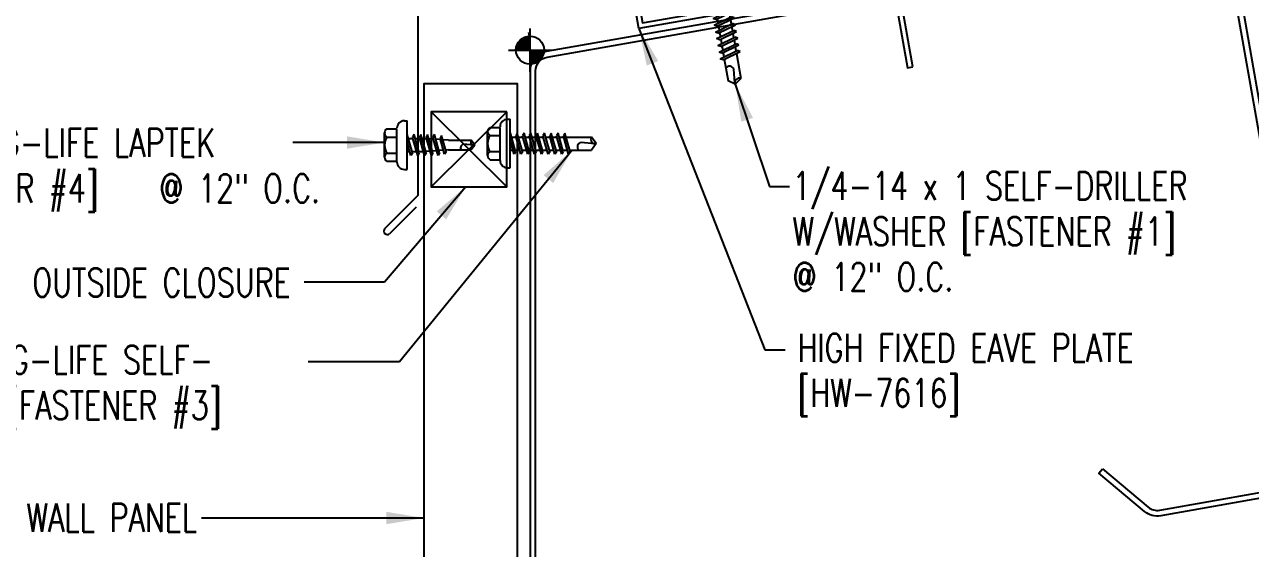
# Model space of a CAD drawing. Header units: inches. Extents: x -1 to 44.1, y 6.6 to 42.1.
# Drawn here: x 17.51 to 33.86, y 16.99 to 23.98 of the extents above; entities that cross this region are included whole.
import ezdxf
from ezdxf.enums import TextEntityAlignment as Align

# ---------------------------------------------------------------- set-up
doc = ezdxf.new("R2010")
doc.units = ezdxf.units.IN
doc.header["$MEASUREMENT"] = 0
doc.linetypes.add('DOT', pattern=[0.25, 0, -0.25])
for name, color, linetype in [('CLOSURE', 3, 'Continuous'), ('DIM', 2, 'Continuous'), ('FASTENER', 9, 'Continuous'), ('PANEL', 11, 'Continuous'), ('SECTION', 11, 'Continuous'), ('STLA', 10, 'Continuous'), ('TEXT', 2, 'Continuous'), ('TRIM', 6, 'Continuous')]:
    doc.layers.add(name, color=color, linetype=linetype)
doc.styles.add('TEXT', font='SIMPLEX', dxfattribs={"width": 0.75, "height": 6})
doc.styles.add('TEXT1', font='ROMANS.shx', dxfattribs={"width": 0.75, "height": 0.375})
doc.dimstyles.new('DETAIL$7', dxfattribs={"dimscale": 4, "dimtxt": 6, "dimasz": 0.125, "dimexe": 0.0625, "dimexo": 0.125, "dimgap": 0.0625, "dimtad": 1, "dimdec": 5, "dimzin": 3, "dimdsep": 46, "dimlunit": 4, "dimtxsty": 'TEXT', "dimblk": 'ARCHTICK', "dimcen": 0.0625, "dimclrd": 7, "dimclre": 7, "dimclrt": 2, "dimadec": 0, "dimazin": 0, "dimtfac": 0.666667, "dimtdec": 5, "dimtmove": 0, "dimatfit": 3, "dimfxl": 0, "dimfrac": 2, "dimtolj": 1, "dimtzin": 3, "dimarcsym": 0})

# ---------------------------------------------------------------- blocks, each defined once
blk = doc.blocks.new('wp')
at = {"layer": 'SECTION'}
for p, q in [((0, -0.0958), (0, 0.0958)), ((-0.0958, 0), (0.0958, 0))]:
    blk.add_line(p, q, dxfattribs=at)
at = {"layer": 'SECTION', "const_width": 0.0625}
for points in [[(0, 0.0312, 0.414214), (-0.0312, 0, 1)], [(0, -0.0312, 0.414214), (0.0312, 0, 1)]]:
    blk.add_lwpolyline(points, format="xyb", dxfattribs=at)
at = {"layer": 'SECTION'}
blk.add_circle((0, 0), 0.0625, dxfattribs=at)
blk = doc.blocks.new('sd19')
at = {"layer": 'FASTENER'}
for p, q in [((-0.181, 0.276), (-0.181, 0.137)), ((-0.135, 0.302), (0.135, 0.302)), ((-0.089, 0.276), (-0.089, 0.137)), ((0.089, 0.276), (0.089, 0.137)), ((0.181, 0.276), (0.181, 0.137)), ((-0.217, 0.114), (-0.326, 0.059)), ((-0.326, 0.059), (-0.326, 0.049)), ((-0.326, 0.049), (0.326, 0.049)), ((-0.217, 0.114), (0.217, 0.114)), ((-0.193, 0.137), (0.193, 0.137)), ((-0.193, 0.119), (0.193, 0.119)), ((-0.181, 0.137), (0.181, 0.137)), ((-0.139, -0.016), (0.046, 0.037)), ((-0.104, -0.036), (0.139, 0.033)), ((-0.086, 0.037), (0.086, 0.037)), ((-0.086, 0.037), (-0.086, -0.001)), ((0.086, 0.037), (0.133, 0.037)), ((0.086, 0.018), (0.086, -0.042)), ((0.139, 0.033), (0.133, 0.037)), ((0.217, 0.114), (0.326, 0.059)), ((0.326, 0.059), (0.326, 0.049)), ((-0.104, -0.036), (-0.139, -0.016)), ((-0.139, -0.107), (0.104, -0.038)), ((-0.104, -0.127), (-0.139, -0.107)), ((-0.139, -0.198), (0.104, -0.128)), ((-0.104, -0.127), (0.139, -0.058)), ((-0.104, -0.218), (0.139, -0.149)), ((-0.086, -0.031), (-0.086, -0.092)), ((-0.086, -0.122), (-0.086, -0.183)), ((0.086, -0.073), (0.086, -0.133)), ((0.139, -0.058), (0.104, -0.038)), ((0.139, -0.149), (0.104, -0.128)), ((-0.104, -0.218), (-0.139, -0.198)), ((-0.139, -0.289), (0.104, -0.219)), ((-0.104, -0.309), (-0.139, -0.289)), ((-0.139, -0.38), (0.104, -0.31)), ((-0.104, -0.309), (0.139, -0.239)), ((-0.086, -0.213), (-0.086, -0.274)), ((-0.086, -0.304), (-0.086, -0.364)), ((0.086, -0.164), (0.086, -0.224)), ((0.086, -0.255), (0.086, -0.315)), ((0.139, -0.239), (0.104, -0.219)), ((0.139, -0.33), (0.104, -0.31)), ((-0.104, -0.4), (-0.139, -0.38)), ((-0.139, -0.47), (0.104, -0.401)), ((-0.104, -0.491), (-0.139, -0.47)), ((-0.104, -0.4), (0.139, -0.33)), ((-0.104, -0.491), (0.139, -0.421)), ((-0.086, -0.395), (-0.086, -0.455)), ((-0.086, -0.486), (-0.086, -0.546)), ((0.086, -0.345), (0.086, -0.406)), ((0.086, -0.436), (0.086, -0.497)), ((0.139, -0.421), (0.104, -0.401)), ((-0.139, -0.561), (0.104, -0.492)), ((-0.104, -0.581), (-0.139, -0.561)), ((-0.139, -0.652), (0.104, -0.583)), ((-0.104, -0.672), (-0.139, -0.652)), ((-0.104, -0.581), (0.139, -0.512)), ((-0.104, -0.672), (0.139, -0.603)), ((-0.086, -0.577), (-0.086, -0.637)), ((0.086, -0.527), (0.086, -0.588)), ((0.086, -0.618), (0.086, -0.679)), ((0.139, -0.512), (0.104, -0.492)), ((0.139, -0.603), (0.104, -0.583)), ((-0.139, -0.743), (0.104, -0.674)), ((-0.104, -0.763), (-0.139, -0.743)), ((-0.104, -0.763), (0.139, -0.694)), ((-0.086, -0.667), (-0.086, -0.728)), ((-0.086, -0.758), (-0.086, -1.05)), ((0.086, -0.709), (0.086, -1.05)), ((0.139, -0.694), (0.104, -0.674)), ((-0.002, -1.095), (0.014, -0.909)), ((0, -1.111), (-0.086, -1.05)), ((0, -1.111), (0.086, -1.05))]:
    blk.add_line(p, q, dxfattribs=at)
blk.add_lwpolyline([(-0.331, 0.037), (-0.331, 0.049), (0.331, 0.049), (0.331, 0.037)], close=True, dxfattribs=at)
for centre, radius, start, end in [((-0.135, 0.25), 0.0527, 29.8754, 150.1246), ((0, 0.138), 0.164, 56.9974, 123.0026), ((0.135, 0.25), 0.0527, 29.8754, 150.1246), ((-0.193, 0.128), 0.00894, 90, 270), ((0.193, 0.128), 0.00894, 270, 90), ((-0.046, -0.921), 0.0615, 11.1445, 130.906), ((0.054, -1.097), 0.0563, 55.4585, 194.8454)]:
    blk.add_arc(centre, radius, start, end, dxfattribs=at)
blk = doc.blocks.new('fz2')
at = {"layer": 'FASTENER'}
for p, q in [((-0.161, 0.337), (0.161, 0.337)), ((-0.224, 0.171), (0.215, 0.171)), ((-0.215, 0.305), (-0.215, 0.171)), ((-0.107, 0.305), (-0.107, 0.171)), ((0.107, 0.305), (0.107, 0.171)), ((0.215, 0.305), (0.215, 0.171)), ((-0.324, 0.071), (-0.324, 0.037)), ((-0.324, 0.037), (0.324, 0.037)), ((-0.139, -0.016), (0.046, 0.037)), ((-0.104, -0.036), (0.139, 0.033)), ((-0.086, 0.037), (0.086, 0.037)), ((-0.086, 0.037), (-0.086, -0.001)), ((0.086, 0.037), (0.133, 0.037)), ((0.086, 0.018), (0.086, -0.042)), ((0.139, 0.033), (0.133, 0.037)), ((0.324, 0.071), (0.324, 0.037)), ((-0.104, -0.036), (-0.139, -0.016)), ((-0.139, -0.107), (0.104, -0.038)), ((-0.104, -0.127), (-0.139, -0.107)), ((-0.139, -0.198), (0.104, -0.128)), ((-0.104, -0.127), (0.139, -0.058)), ((-0.104, -0.218), (0.139, -0.149)), ((-0.086, -0.031), (-0.086, -0.092)), ((-0.086, -0.122), (-0.086, -0.183)), ((0.086, -0.073), (0.086, -0.133)), ((0.139, -0.058), (0.104, -0.038)), ((0.139, -0.149), (0.104, -0.128)), ((-0.104, -0.218), (-0.139, -0.198)), ((-0.139, -0.289), (0.104, -0.219)), ((-0.104, -0.309), (-0.139, -0.289)), ((-0.139, -0.38), (0.104, -0.31)), ((-0.104, -0.309), (0.139, -0.239)), ((-0.086, -0.213), (-0.086, -0.274)), ((-0.086, -0.304), (-0.086, -0.364)), ((0.086, -0.164), (0.086, -0.224)), ((0.086, -0.255), (0.086, -0.315)), ((0.139, -0.239), (0.104, -0.219)), ((0.139, -0.33), (0.104, -0.31)), ((-0.104, -0.4), (-0.139, -0.38)), ((-0.139, -0.47), (0.104, -0.401)), ((-0.104, -0.491), (-0.139, -0.47)), ((-0.104, -0.4), (0.139, -0.33)), ((-0.104, -0.491), (0.139, -0.421)), ((-0.086, -0.395), (-0.086, -0.455)), ((-0.086, -0.486), (-0.086, -0.546)), ((0.086, -0.345), (0.086, -0.406)), ((0.086, -0.436), (0.086, -0.497)), ((0.139, -0.421), (0.104, -0.401)), ((-0.139, -0.561), (0.104, -0.492)), ((-0.104, -0.581), (-0.139, -0.561)), ((-0.139, -0.652), (0.104, -0.583)), ((-0.104, -0.672), (-0.139, -0.652)), ((-0.104, -0.581), (0.139, -0.512)), ((-0.104, -0.672), (0.139, -0.603)), ((-0.086, -0.577), (-0.086, -0.637)), ((0.086, -0.527), (0.086, -0.588)), ((0.086, -0.618), (0.086, -0.679)), ((0.139, -0.512), (0.104, -0.492)), ((0.139, -0.603), (0.104, -0.583)), ((-0.139, -0.743), (0.104, -0.674)), ((-0.104, -0.763), (-0.139, -0.743)), ((-0.104, -0.763), (0.139, -0.694)), ((-0.086, -0.667), (-0.086, -0.728)), ((-0.086, -0.758), (-0.086, -1.05)), ((0.086, -0.709), (0.086, -1.05)), ((0.139, -0.694), (0.104, -0.674)), ((-0.002, -1.095), (0.014, -0.909)), ((0, -1.111), (-0.086, -1.05)), ((0, -1.111), (0.086, -1.05))]:
    blk.add_line(p, q, dxfattribs=at)
for centre, radius, start, end in [((-0.161, 0.274), 0.0628, 29.8754, 150.1246), ((0, 0.141), 0.196, 56.9974, 123.0026), ((0.161, 0.274), 0.0628, 29.8754, 150.1246), ((-0.224, 0.071), 0.1, 90, 180), ((0.224, 0.071), 0.1, 0, 90), ((-0.046, -0.921), 0.0615, 11.1445, 130.906), ((0.054, -1.097), 0.0563, 55.4585, 194.8454)]:
    blk.add_arc(centre, radius, start, end, dxfattribs=at)
blk = doc.blocks.new('FD-F3')
at = {"layer": 'TEXT', "style": 'TEXT1', "width": 0.75}
for s, p in [('12-14 x 1 1/4 LONG-LIFE SELF-', (0.0047, -0.0408)), ('DRILLER W/WASHER [FASTENER #3]', (0.0047, -0.1926))]:
    blk.add_text(s, height=0.09375, dxfattribs=at).set_placement(p)
blk.add_attdef('(QUANTITY)', (0.0047, -0.3444), '', height=0.0938, dxfattribs=at)
blk = doc.blocks.new('fz5')
at = {"layer": 'FASTENER'}
for p, q in [((-0.163, 0.337), (0.159, 0.337)), ((-0.226, 0.171), (0.214, 0.171)), ((-0.217, 0.305), (-0.217, 0.171)), ((-0.108, 0.305), (-0.108, 0.171)), ((0.105, 0.305), (0.105, 0.171)), ((0.214, 0.305), (0.214, 0.171)), ((-0.326, 0.071), (-0.326, 0.037)), ((-0.326, 0.037), (0.322, 0.037)), ((-0.141, -0.014), (0.037, 0.037)), ((-0.105, -0.034), (0.137, 0.035)), ((-0.088, 0.037), (-0.088, 0.001)), ((-0.088, 0.037), (0.085, 0.037)), ((0.085, 0.037), (0.134, 0.037)), ((0.085, 0.02), (0.085, -0.041)), ((0.137, 0.035), (0.134, 0.037)), ((0.322, 0.071), (0.322, 0.037)), ((-0.105, -0.034), (-0.141, -0.014)), ((-0.141, -0.105), (0.102, -0.036)), ((-0.105, -0.125), (-0.141, -0.105)), ((-0.141, -0.196), (0.102, -0.127)), ((-0.105, -0.125), (0.137, -0.056)), ((-0.105, -0.216), (0.137, -0.147)), ((-0.088, -0.029), (-0.088, -0.09)), ((-0.088, -0.12), (-0.088, -0.181)), ((0.085, -0.071), (0.085, -0.131)), ((0.085, -0.162), (0.085, -0.211)), ((0.137, -0.056), (0.102, -0.036)), ((0.137, -0.147), (0.102, -0.127)), ((-0.105, -0.216), (-0.141, -0.196)), ((-0.141, -0.287), (0.102, -0.217)), ((-0.105, -0.307), (-0.141, -0.287)), ((-0.141, -0.378), (0.102, -0.308)), ((-0.105, -0.307), (0.137, -0.238)), ((-0.084, -0.27), (-0.088, -0.211)), ((-0.078, -0.36), (-0.082, -0.3)), ((0.077, -0.315), (0.082, -0.253)), ((0.084, -0.223), (0.085, -0.211)), ((0.137, -0.238), (0.102, -0.217)), ((0.137, -0.328), (0.102, -0.308)), ((-0.105, -0.398), (-0.141, -0.378)), ((-0.122, -0.463), (0.089, -0.403)), ((-0.086, -0.483), (-0.122, -0.463)), ((-0.105, -0.398), (0.137, -0.328)), ((-0.086, -0.483), (0.124, -0.423)), ((-0.071, -0.449), (-0.075, -0.389)), ((-0.066, -0.516), (-0.069, -0.478)), ((0.063, -0.515), (0.068, -0.439)), ((0.071, -0.408), (0.075, -0.346)), ((0.124, -0.423), (0.089, -0.403)), ((-0.066, -0.516), (-0.066, -0.82)), ((0.063, -0.516), (0.063, -0.82)), ((-0.003, -0.854), (0.009, -0.714)), ((-0.002, -0.866), (-0.066, -0.82)), ((-0.002, -0.866), (0.063, -0.82))]:
    blk.add_line(p, q, dxfattribs=at)
for centre, radius, start, end in [((-0.163, 0.274), 0.0628, 29.8754, 150.1246), ((-0.002, 0.141), 0.196, 56.9974, 123.0026), ((0.159, 0.274), 0.0628, 29.8754, 150.1246), ((-0.226, 0.071), 0.1, 90, 180), ((0.222, 0.071), 0.1, 0, 90), ((0.073, -0.516), 0.01, 175.9484, 180), ((-0.036, -0.723), 0.0461, 11.1445, 130.906), ((0.039, -0.855), 0.0422, 55.4585, 194.8454)]:
    blk.add_arc(centre, radius, start, end, dxfattribs=at)
blk = doc.blocks.new('FD-F4')
at = {"layer": 'TEXT', "style": 'TEXT1', "width": 0.75}
for s, p in [('1/4-14 x 7/8 LONG-LIFE LAPTEK', (0.0047, -0.0408)), ('W/WASHER [FASTENER #4]', (0.0047, -0.1926))]:
    blk.add_text(s, height=0.09375, dxfattribs=at).set_placement(p)
blk.add_attdef('(QUANTITY)', (1.4847, -0.1926), '', height=0.0938, dxfattribs=at)
blk = doc.blocks.new('A$C5BA1300C')
at = {"layer": 'TRIM'}
for p, q in [((-2.13, 0.183), (2.301, 0.964)), ((-2.114, 0.09), (-0.637, 0.351)), ((-0.637, 0.351), (-0.637, -2.649)), ((-0.637, -2.649), (-1.079, -3.091)), ((-0.659, -2.804), (-1.012, -3.158))]:
    blk.add_line(p, q, dxfattribs=at)
for centre, radius, start, end in [((-2.12, 0.137), 0.0469, 103.0478, 276.9522), ((-1.041, -3.12), 0.0474, 143.1229, 306.8771)]:
    blk.add_arc(centre, radius, start, end, dxfattribs=at)
blk = doc.blocks.new('_ArchTick')
at = {"color": 0, "linetype": 'ByBlock', "const_width": 0.15}
blk.add_lwpolyline([(-0.5, -0.5), (0.5, 0.5)], dxfattribs=at)
blk = doc.blocks.new('FD-F1')
at = {"style": 'TEXT1', "width": 0.75}
blk.add_attdef('COLOR', (0.0047, -0.4962), '', height=0.0938, dxfattribs=at)
at = {"layer": 'TEXT', "style": 'TEXT1', "width": 0.75}
for s, p in [('1/4-14 x 1 SELF-DRILLER', (0.0047, -0.0408)), ('W/WASHER [FASTENER #1]', (0.0047, -0.1926))]:
    blk.add_text(s, height=0.09375, dxfattribs=at).set_placement(p)
blk.add_attdef('(QUANTITY)', (0.0047, -0.3444), '', height=0.0938, dxfattribs=at)

msp = doc.modelspace()

# ---------------------------------------------------------------- linework, layer by layer
at = {"layer": 'CLOSURE'}
for p, q in [((22.93187, 21.81358), (23.94067, 22.81358)), ((22.93187, 22.81358), (23.94067, 21.81358))]:
    msp.add_line(p, q, dxfattribs=at)
msp.add_lwpolyline([(23.94067, 22.81358), (22.93187, 22.81358), (22.93187, 21.81358), (23.94067, 21.81358)], close=True, dxfattribs=at)
at = {"layer": 'DIM', "linetype": 'DOT'}
msp.add_line((24.24967, 23.77008), (23.7375, 26.67474), dxfattribs=at)
at = {"layer": 'PANEL'}
msp.add_lwpolyline([(24.08488, 10.20593), (24.08488, 23.18678), (22.83488, 23.18678), (22.83488, 10.20593)], dxfattribs=at)
at = {"layer": 'STLA'}
for points in [[(31.88403, 18.05723), (32.49513, 17.54446, 0.22169466), (32.64821, 17.50344), (34.6085, 17.84909, 0.41421356), (34.76059, 18.0663), (34.11153, 21.74732), (33.53145, 25.0371, -0.41421356), (33.74414, 25.34084), (35.45823, 25.64309, -0.22169466), (35.6723, 25.58573), (36.2834, 25.07295), (36.23538, 25.01573), (35.62429, 25.5285, 0.22169466), (35.4712, 25.56952), (33.75711, 25.26728, 0.41421356), (33.60502, 25.05007), (34.1851, 21.76029), (34.83416, 18.07927, -0.41421356), (34.62147, 17.77553), (32.66118, 17.42987, -0.22169466), (32.44711, 17.48723), (31.83601, 18.00001)], [(29.35604, 23.41278), (29.21924, 24.18861, 0.41421356), (28.91549, 24.4013), (24.46634, 23.61679, 0.36397023), (24.24967, 23.35858), (24.24967, 15.84079, 0.41421356), (24.51187, 15.57859), (28.98747, 15.57859, 0.41421356), (29.24967, 15.84079), (29.24967, 16.62859), (29.17497, 16.62859), (29.17497, 15.84079, -0.41421356), (28.98747, 15.65329), (24.51187, 15.65329, -0.41421356), (24.32437, 15.84079), (24.32437, 23.35858, -0.36397023), (24.47931, 23.54323), (28.92847, 24.32773, -0.41421356), (29.14568, 24.17564), (29.28248, 23.39981)]]:
    msp.add_lwpolyline(points, format="xyb", close=True, dxfattribs=at)
msp.add_lwpolyline([(27.92827, 24.3817), (27.93912, 24.32015), (25.7009, 23.92549), (25.52725, 24.9103), (23.33384, 24.52354), (23.32299, 24.58509), (25.57795, 24.9827), (25.7516, 23.9979)], close=True, dxfattribs=at)

# ---------------------------------------------------------------- block references
msp.add_blockref('A$C5BA1300C', (23.38978, 24.34552))
at = {"layer": 'FASTENER'}
for name, p, rotation in [('sd19', (26.79436, 24.2756), 9.999999999999952), ('fz5', (22.6467, 22.37243), 90), ('fz2', (24.02149, 22.3903), 90)]:
    msp.add_blockref(name, p, dxfattribs=dict(at, rotation=rotation))
at = {"layer": 'TEXT'}
for name, p, xscale, yscale, zscale in [('wp', (24.24967, 23.6356), 3, 3, 3), ('FD-F3', (13.31659, 19.48469), 4, 4, 4)]:
    msp.add_blockref(name, p, dxfattribs=dict(at, xscale=xscale, yscale=yscale, zscale=zscale))
at = {"layer": 'TEXT', "xscale": 4, "yscale": 4, "zscale": 4}
for name, p in [('FD-F4', (13.36464, 22.37729)), ('FD-F1', (27.73093, 21.80351))]:
    msp.add_blockref(name, p, dxfattribs=at).add_auto_attribs({'(QUANTITY)': '@ 12" O.C.'})

# ---------------------------------------------------------------- texts
at = {"layer": 'TEXT', "style": 'TEXT1', "width": 0.75}
for s, p in [('OUTSIDE CLOSURE', (21.05929, 20.34996)), ('WALL PANEL', (19.811, 17.21797))]:
    msp.add_text(s, height=0.375, dxfattribs=at).set_placement(p, align=Align.RIGHT)
for s, p in [('HIGH FIXED EAVE PLATE', (27.81718, 19.48136)), ('[HW-7616]', (27.81718, 18.88136))]:
    msp.add_text(s, height=0.375, dxfattribs=at).set_placement(p)

# ---------------------------------------------------------------- leaders
for points in [[(25.7009, 23.92549), (27.38178, 19.63968), (27.65082, 19.63968)], [(26.9873, 23.18138), (27.44349, 21.81987), (27.71254, 21.81987)], [(22.31012, 22.40423), (21.2972, 22.40423), (21.08727, 22.40423)], [(24.81139, 22.30401), (22.50905, 19.48037), (21.28955, 19.48037)], [(23.39214, 21.81358), (22.30931, 20.54154), (21.23699, 20.54154)], [(22.83488, 17.40006), (21.25801, 17.40006), (19.8703, 17.40006)]]:
    msp.add_leader(points, dimstyle='DETAIL$7')

doc.saveas('drawing.dxf')
